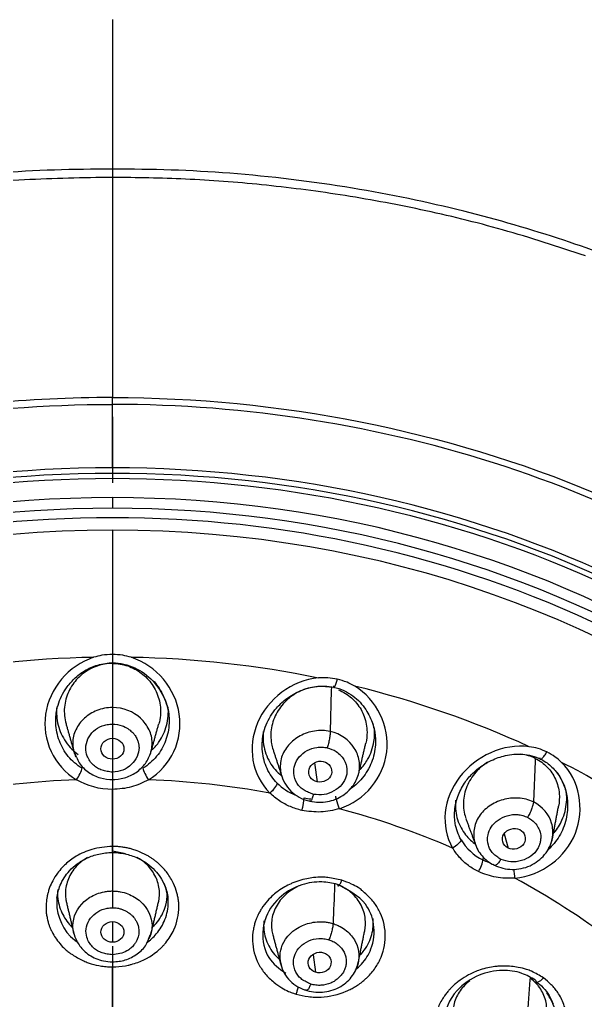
# Model space of a CAD drawing. Extents: x 0 to 1128, y 0 to 827.
# Drawn here: x 433.58 to 454.93, y 557.69 to 594.73 of the extents above; entities that cross this region are included whole.
import ezdxf

# ---------------------------------------------------------------- set-up
doc = ezdxf.new("R2010")
doc.units = 0
doc.header["$LTSCALE"] = 10
doc.header["$MEASUREMENT"] = 0
doc.linetypes.add('CENTER', pattern=[2, 1.25, -0.25, 0.25, -0.25])
doc.layers.add('1', color=7, linetype='CONTINUOUS')

msp = doc.modelspace()

# ---------------------------------------------------------------- linework, layer by layer
at = {"layer": '1', "color": 7, "linetype": 'Continuous', "lineweight": -3}
for p, q in [((437.081, 577.805), (437.081, 580.205)), ((437.081, 577.805), (437.081, 577.593)), ((437.081, 577.593), (437.081, 577.395)), ((437.081, 576.678), (437.081, 576.275)), ((437.081, 575.447), (437.081, 570.755)), ((437.081, 570.414), (437.081, 570.31)), ((437.081, 570.31), (437.081, 568.751)), ((445.341, 569.399), (445.304, 567.843)), ((445.343, 569.502), (445.341, 569.399)), ((437.081, 567.592), (437.081, 566.798)), ((453.041, 566.827), (453.037, 566.725)), ((444.704, 566.66), (444.81, 565.944)), ((453.037, 566.725), (452.967, 565.181)), ((437.081, 563.504), (437.081, 565.654)), ((451.866, 563.977), (452.013, 563.442)), ((451.068, 563.105), (451.063, 562.995)), ((437.081, 560.666), (437.081, 559.884)), ((444.661, 559.408), (444.75, 558.75)), ((437.081, 557.147), (437.081, 558.953))]:
    msp.add_line(p, q, dxfattribs=at)
for centre, major_axis, start_param, end_param in [((437.081, 545.153), (38.932, 0), 1.570796, 3.633743), ((437.081, 545.084), (38.762, 0), 1.570796, 4.712389), ((437.081, 545.153), (38.932, 0), 5.765608, 7.853982), ((437.081, 545.084), (38.762, 0), 4.712389, 7.853982), ((437.081, 545.06), (38.555, 0), 1.570796, 4.712389), ((437.081, 545.06), (38.555, 0), 4.712389, 7.853982), ((437.081, 545.06), (-37.7, 0), 4.712389, 7.319813), ((437.081, 545.06), (-37.7, 0), 2.104965, 4.712389), ((437.081, 544.908), (37.4, 0), 1.570796, 2.79938), ((437.081, 544.908), (37.4, 0), 0.336028, 1.570796), ((437.081, 544.651), (37.281, 0), 0, 3.141593), ((437.081, 544.455), (-36.953, 0), 4.712389, 6.283185), ((437.081, 544.455), (-36.953, 0), 3.141593, 4.712389), ((437.081, 543.236), (32.688, 0), 1.592468, 1.810937), ((437.081, 543.236), (32.688, 0), 1.330704, 1.549137), ((437.081, 543.236), (32.688, 0), 1.068905, 1.287338), ((437.081, 543.236), (32.688, 0), 0.807105, 1.025539), ((437.081, 542.522), (28.054, 0), 1.619126, 1.784199), ((437.081, 542.522), (28.054, 0), 1.357293, 1.522366), ((437.081, 542.522), (28.054, 0), 1.095502, 1.260591), ((437.081, 542.522), (28.054, 0), 0.833699, 0.998787)]:
    msp.add_ellipse(centre, major_axis=major_axis, ratio=0.838671, start_param=start_param, end_param=end_param, dxfattribs=at)
at = {"layer": '1', "color": 1, "linetype": 'CENTER', "lineweight": -3}
msp.add_open_spline([(437.081, 594.731), (437.081, 171.71)], degree=1, dxfattribs=at)
at = {"layer": '1', "color": 7, "linetype": 'Continuous', "lineweight": -3}
for points, knots in [([(437.082, 589.079), (435.616, 589.09), (432.612, 588.991), (428.205, 588.453), (424.021, 587.598), (420.275, 586.519), (416.971, 585.304), (414.105, 584.016), (411.652, 582.709), (409.388, 581.315), (407.376, 579.892), (405.667, 578.513), (404.366, 577.346), (403.311, 576.315), (402.373, 575.319), (401.439, 574.239), (400.52, 573.07), (399.578, 571.733), (398.609, 570.172), (397.595, 568.254), (396.669, 566.071), (395.907, 563.685), (395.389, 561.288), (395.069, 558.599), (395.042, 556.73), (395.087, 555.661)], [0, 0, 0, 0, 0.064721, 0.133436, 0.197352, 0.256812, 0.311316, 0.360669, 0.405217, 0.445127, 0.49094, 0.528108, 0.556544, 0.580716, 0.604638, 0.628295, 0.656369, 0.684261, 0.716828, 0.75682, 0.804138, 0.848945, 0.897193, 0.941937, 1, 1, 1, 1]), ([(437.081, 589.103), (437.081, 589.102), (437.081, 589.042), (437.081, 588.878), (437.081, 588.774)], [0, 0, 0, 0, 0.460579, 1, 1, 1, 1]), ([(479.075, 555.666), (479.121, 556.733), (479.094, 558.6), (478.774, 561.288), (478.256, 563.684), (477.494, 566.071), (476.567, 568.253), (475.554, 570.172), (474.585, 571.732), (473.647, 573.064), (472.736, 574.224), (471.817, 575.288), (470.9, 576.265), (469.872, 577.275), (468.6, 578.424), (466.917, 579.793), (464.924, 581.216), (462.67, 582.617), (460.219, 583.936), (457.351, 585.239), (454.034, 586.472), (450.266, 587.568), (446.049, 588.439), (441.6, 588.988), (438.565, 589.09), (437.081, 589.078)], [0, 0, 0, 0, 0.057989, 0.102735, 0.150988, 0.195799, 0.243121, 0.283117, 0.315685, 0.343512, 0.371334, 0.394633, 0.418061, 0.441605, 0.46944, 0.506212, 0.551838, 0.591748, 0.636407, 0.685962, 0.740773, 0.800676, 0.865146, 0.934513, 1, 1, 1, 1]), ([(437.081, 588.774), (435.974, 588.755), (433.696, 588.716), (430.211, 588.39), (426.601, 587.827), (422.889, 586.998), (420.471, 586.213), (419.233, 585.811)], [0, 0, 0, 0, 0.180089, 0.37042, 0.570347, 0.78006, 1, 1, 1, 1]), ([(454.93, 585.811), (453.896, 586.151), (451.87, 586.817), (448.766, 587.57), (445.723, 588.135), (442.753, 588.512), (439.881, 588.734), (438, 588.761), (437.081, 588.774)], [0, 0, 0, 0, 0.184013, 0.36086, 0.53082, 0.694117, 0.850658, 1, 1, 1, 1]), ([(431.04, 512.535), (425.999, 513.17), (421.141, 514.611), (412.396, 518.844), (408.492, 521.677), (402.205, 528.29), (399.797, 532.118), (396.83, 540.21), (396.254, 544.5), (397.009, 552.952), (398.337, 557.122), (402.73, 564.753), (405.778, 568.231), (413.193, 573.996), (417.54, 576.293), (426.974, 579.4), (431.994, 580.201), (437.081, 580.199)], [0, 0, 0, 0, 0.125, 0.125, 0.25, 0.25, 0.375, 0.375, 0.5, 0.5, 0.625, 0.625, 0.75, 0.75, 0.875, 0.875, 1, 1, 1, 1]), ([(437.081, 580.458), (433.914, 580.458), (430.784, 580.152), (424.66, 578.936), (421.665, 578.023), (418.86, 576.846)], [0, 0, 0, 0, 0.5, 0.5, 1, 1, 1, 1]), ([(443.123, 512.535), (448.124, 513.167), (452.981, 514.592), (461.741, 518.832), (465.642, 521.647), (471.949, 528.279), (474.354, 532.094), (477.336, 540.2), (477.912, 544.488), (477.157, 552.948), (475.825, 557.116), (471.437, 564.759), (468.382, 568.232), (460.967, 574.002), (456.61, 576.298), (447.195, 579.397), (442.139, 580.199), (437.081, 580.199)], [0, 0, 0, 0, 0.125, 0.125, 0.25, 0.25, 0.375, 0.375, 0.5, 0.5, 0.625, 0.625, 0.75, 0.75, 0.875, 0.875, 1, 1, 1, 1]), ([(436.373, 570.645), (435.421, 570.344), (434.695, 569.452), (434.42, 567.534), (434.859, 566.536), (435.726, 566.022)], [0, 0, 0, 0, 0.5, 0.5, 1, 1, 1, 1]), ([(437.081, 570.755), (436.949, 570.75), (436.708, 570.74), (436.477, 570.674), (436.373, 570.645)], [0, 0, 0, 0, 0.548882, 1, 1, 1, 1]), ([(437.081, 570.755), (437.081, 570.731), (437.081, 570.678), (437.081, 570.569), (437.081, 570.476), (437.081, 570.443), (437.081, 570.437), (437.081, 570.437)], [0, 0, 0, 0, 0.182217, 0.382948, 0.784409, 0.98514, 1, 1, 1, 1]), ([(437.789, 570.645), (437.683, 570.675), (437.452, 570.74), (437.212, 570.75), (437.081, 570.755)], [0, 0, 0, 0, 0.459068, 1, 1, 1, 1]), ([(438.44, 566.022), (439.304, 566.539), (439.744, 567.534), (439.467, 569.453), (438.741, 570.344), (437.79, 570.645)], [0, 0, 0, 0, 0.5, 0.5, 1, 1, 1, 1]), ([(434.943, 568.345), (434.951, 568.515), (435.016, 568.907), (435.27, 569.425), (435.634, 569.851), (436.028, 570.159), (436.535, 570.386), (436.91, 570.437), (437.115, 570.437)], [0, 0, 0, 0, 0.160109, 0.381877, 0.515933, 0.664166, 0.825179, 1, 1, 1, 1]), ([(437.081, 570.414), (436.885, 570.414), (436.686, 570.379), (436.317, 570.253), (436.142, 570.159), (435.831, 569.923), (435.693, 569.777), (435.468, 569.448), (435.381, 569.26), (435.271, 568.864), (435.252, 568.65), (435.282, 568.338), (435.301, 568.233), (435.33, 568.132)], [0, 0, 0, 0, 0.173834, 0.173834, 0.346166, 0.346166, 0.523751, 0.523751, 0.708766, 0.708766, 0.902636, 0.902636, 1, 1, 1, 1]), ([(437.081, 570.437), (437.23, 570.436), (437.517, 570.403), (438.064, 570.214), (438.636, 569.788), (439.088, 569.1), (439.204, 568.604), (439.22, 568.343)], [0, 0, 0, 0, 0.130152, 0.258735, 0.512732, 0.761, 1, 1, 1, 1]), ([(437.081, 570.414), (437.276, 570.414), (437.473, 570.379), (437.841, 570.256), (438.015, 570.162), (438.326, 569.928), (438.466, 569.782), (438.692, 569.454), (438.78, 569.266), (438.89, 568.871), (438.911, 568.657), (438.882, 568.343), (438.862, 568.236), (438.832, 568.132)], [0, 0, 0, 0, 0.172112, 0.172112, 0.344099, 0.344099, 0.521541, 0.521541, 0.706826, 0.706826, 0.900054, 0.900054, 1, 1, 1, 1]), ([(444.854, 569.865), (443.86, 569.779), (442.939, 569.071), (442.172, 567.265), (442.33, 566.2), (443.026, 565.516)], [0, 0, 0, 0, 0.5, 0.5, 1, 1, 1, 1]), ([(445.567, 569.818), (445.45, 569.84), (445.215, 569.884), (444.975, 569.871), (444.854, 569.865)], [0, 0, 0, 0, 0.499316, 1, 1, 1, 1]), ([(445.425, 569.564), (445.426, 569.536), (445.432, 569.505), (445.452, 569.509), (445.48, 569.548), (445.516, 569.637), (445.547, 569.743), (445.561, 569.794), (445.567, 569.818)], [0, 0, 0, 0, 0.252109, 0.378599, 0.505088, 0.758067, 0.884557, 1, 1, 1, 1]), ([(446.224, 569.557), (446.129, 569.609), (445.922, 569.723), (445.692, 569.785), (445.567, 569.818)], [0, 0, 0, 0, 0.459072, 1, 1, 1, 1]), ([(438.652, 569.728), (438.72, 569.648), (438.855, 569.47), (439.021, 569.173), (439.146, 568.842), (439.217, 568.5), (439.234, 568.042), (439.12, 567.481), (438.781, 566.884), (438.43, 566.576), (438.226, 566.453)], [0, 0, 0, 0, 0.081767, 0.173589, 0.265412, 0.357235, 0.449058, 0.632704, 0.816349, 1, 1, 1, 1]), ([(442.735, 567.382), (442.739, 567.63), (442.832, 568.088), (443.191, 568.671), (443.625, 569.08), (444.103, 569.38), (444.741, 569.581), (445.2, 569.564), (445.452, 569.513)], [0, 0, 0, 0, 0.202297, 0.393427, 0.509745, 0.650716, 0.813952, 1, 1, 1, 1]), ([(445.343, 569.502), (445.153, 569.544), (444.952, 569.554), (444.563, 569.512), (444.37, 569.458), (444.009, 569.296), (443.838, 569.184), (443.536, 568.913), (443.403, 568.75), (443.194, 568.389), (443.119, 568.185), (443.05, 567.78), (443.052, 567.575), (443.101, 567.303), (443.12, 567.228), (443.144, 567.155)], [0, 0, 0, 0, 0.149694, 0.149694, 0.298096, 0.298096, 0.45102, 0.45102, 0.610343, 0.610343, 0.777291, 0.777291, 0.938156, 0.938156, 1, 1, 1, 1]), ([(445.419, 569.52), (445.56, 569.489), (445.819, 569.403), (446.262, 569.139), (446.658, 568.711), (446.918, 568.156), (446.988, 567.802), (447.001, 567.635)], [0, 0, 0, 0, 0.156018, 0.30293, 0.57111, 0.804349, 1, 1, 1, 1]), ([(445.609, 569.418), (445.701, 569.38), (445.79, 569.335), (446.036, 569.183), (446.18, 569.054), (446.421, 568.759), (446.518, 568.588), (446.652, 568.22), (446.688, 568.018), (446.691, 567.681), (446.676, 567.542), (446.645, 567.406)], [0, 0, 0, 0, 0.118563, 0.118563, 0.34742, 0.34742, 0.583534, 0.583534, 0.830086, 0.830086, 1, 1, 1, 1]), ([(445.645, 564.927), (446.623, 565.24), (447.315, 566.11), (447.547, 568.033), (447.068, 569.058), (446.224, 569.557)], [0, 0, 0, 0, 0.5, 0.5, 1, 1, 1, 1]), ([(434.981, 568.777), (434.969, 568.661), (434.968, 568.545), (434.995, 568.2), (435.054, 567.97), (435.246, 567.544), (435.384, 567.342), (435.624, 567.102), (435.701, 567.036), (435.783, 566.976)], [0, 0, 0, 0, 0.169512, 0.169512, 0.508278, 0.508278, 0.855009, 0.855009, 1, 1, 1, 1]), ([(437.081, 568.751), (436.874, 568.751), (436.48, 568.67), (435.997, 568.363), (435.723, 567.998), (435.604, 567.668), (435.572, 567.408), (435.593, 567.209), (435.62, 567.1), (435.627, 567.077)], [0, 0, 0, 0, 0.215645, 0.43129, 0.646935, 0.754758, 0.86258, 0.970403, 1, 1, 1, 1]), ([(438.514, 567.006), (438.53, 567.053), (438.567, 567.185), (438.591, 567.408), (438.559, 567.668), (438.44, 567.998), (438.056, 568.509), (437.496, 568.751), (437.081, 568.751)], [0, 0, 0, 0, 0.05811, 0.162764, 0.267419, 0.372073, 0.581382, 1, 1, 1, 1]), ([(437.081, 568.751), (437.081, 568.719), (437.081, 568.658), (437.081, 568.554), (437.081, 568.439), (437.081, 568.284), (437.081, 568.174), (437.081, 568.126)], [0, 0, 0, 0, 0.248207, 0.37359, 0.498973, 0.74974, 1, 1, 1, 1]), ([(438.583, 567.147), (438.683, 567.244), (438.773, 567.352), (438.973, 567.651), (439.066, 567.857), (439.185, 568.299), (439.206, 568.542), (439.182, 568.778)], [0, 0, 0, 0, 0.22993, 0.22993, 0.601553, 0.601553, 1, 1, 1, 1]), ([(435.939, 566.454), (435.735, 566.575), (435.384, 566.883), (435.044, 567.48), (434.937, 568.002), (434.94, 568.305), (434.945, 568.38)], [0, 0, 0, 0, 0.300707, 0.601413, 0.90212, 1, 1, 1, 1]), ([(437.081, 566.306), (437.015, 566.315), (436.884, 566.333), (436.692, 566.375), (436.514, 566.454), (436.298, 566.618), (436.12, 566.878), (436.054, 567.232), (436.133, 567.57), (436.355, 567.869), (436.603, 568.027), (436.789, 568.086), (436.917, 568.111), (437.016, 568.12), (437.081, 568.126)], [0, 0, 0, 0, 0.063643, 0.126094, 0.187936, 0.250867, 0.393803, 0.500687, 0.625167, 0.749838, 0.874914, 0.906043, 0.937167, 1, 1, 1, 1]), ([(437.081, 568.126), (437.206, 568.114), (437.414, 568.094), (437.626, 567.978), (437.744, 567.894), (437.824, 567.824), (437.89, 567.758), (437.942, 567.681), (437.992, 567.596), (438.029, 567.506), (438.056, 567.429), (438.075, 567.35), (438.099, 567.174), (438.036, 566.886), (437.81, 566.586), (437.482, 566.357), (437.215, 566.323), (437.081, 566.306)], [0, 0, 0, 0, 0.117822, 0.197526, 0.233095, 0.261972, 0.304107, 0.327018, 0.357576, 0.406557, 0.428802, 0.443927, 0.492279, 0.617472, 0.745259, 0.873294, 1, 1, 1, 1]), ([(445.304, 567.843), (445.104, 567.888), (444.701, 567.895), (444.145, 567.703), (443.775, 567.409), (443.565, 567.115), (443.458, 566.871), (443.41, 566.611), (443.419, 566.348), (443.462, 566.173), (443.495, 566.087), (443.496, 566.083)], [0, 0, 0, 0, 0.181159, 0.362319, 0.543478, 0.634058, 0.724638, 0.815217, 0.905797, 0.996377, 1, 1, 1, 1]), ([(446.893, 568.165), (446.925, 568.066), (446.966, 567.909), (446.998, 567.692), (447.015, 567.459), (447, 567.169), (446.9, 566.72), (446.645, 566.2), (446.284, 565.823), (446.046, 565.657), (445.999, 565.627)], [0, 0, 0, 0, 0.106491, 0.166235, 0.22598, 0.345468, 0.464956, 0.703932, 0.942909, 1, 1, 1, 1]), ([(446.432, 566.403), (446.538, 566.519), (446.632, 566.647), (446.829, 566.992), (446.913, 567.224), (446.978, 567.632), (446.983, 567.808), (446.966, 567.981)], [0, 0, 0, 0, 0.271503, 0.271503, 0.694429, 0.694429, 1, 1, 1, 1]), ([(442.772, 567.848), (442.756, 567.679), (442.761, 567.508), (442.824, 567.113), (442.903, 566.887), (443.134, 566.493), (443.287, 566.318), (443.463, 566.173)], [0, 0, 0, 0, 0.267542, 0.267542, 0.641045, 0.641045, 1, 1, 1, 1]), ([(445.304, 567.843), (445.304, 567.811), (445.299, 567.751), (445.285, 567.649), (445.266, 567.535), (445.233, 567.384), (445.204, 567.277), (445.191, 567.23)], [0, 0, 0, 0, 0.248207, 0.37359, 0.498973, 0.74974, 1, 1, 1, 1]), ([(446.377, 566.262), (446.395, 566.332), (446.418, 566.489), (446.399, 566.819), (446.176, 567.397), (445.705, 567.753), (445.304, 567.843)], [0, 0, 0, 0, 0.105231, 0.233055, 0.488703, 1, 1, 1, 1]), ([(443.3, 565.893), (443.136, 566.055), (442.88, 566.43), (442.735, 566.978), (442.73, 567.321), (442.738, 567.438)], [0, 0, 0, 0, 0.397101, 0.794202, 1, 1, 1, 1]), ([(444.67, 565.468), (444.608, 565.491), (444.487, 565.537), (444.314, 565.62), (444.164, 565.734), (444.002, 565.94), (443.905, 566.231), (443.942, 566.588), (444.115, 566.898), (444.415, 567.14), (444.7, 567.239), (444.897, 567.255), (445.028, 567.251), (445.125, 567.239), (445.191, 567.23)], [0, 0, 0, 0, 0.063643, 0.126094, 0.187936, 0.250867, 0.393803, 0.500687, 0.625167, 0.749838, 0.874914, 0.906043, 0.937167, 1, 1, 1, 1]), ([(445.191, 567.23), (445.307, 567.192), (445.503, 567.127), (445.675, 566.969), (445.765, 566.862), (445.822, 566.777), (445.866, 566.699), (445.895, 566.613), (445.919, 566.52), (445.929, 566.425), (445.932, 566.344), (445.929, 566.264), (445.901, 566.088), (445.758, 565.823), (445.453, 565.581), (445.071, 565.43), (444.803, 565.456), (444.67, 565.468)], [0, 0, 0, 0, 0.117822, 0.197526, 0.233095, 0.261972, 0.304107, 0.327018, 0.357576, 0.406557, 0.428802, 0.443927, 0.492279, 0.617472, 0.745259, 0.873294, 1, 1, 1, 1]), ([(452.807, 567.27), (451.839, 567.401), (450.783, 566.911), (449.578, 565.323), (449.441, 564.256), (449.919, 563.442)], [0, 0, 0, 0, 0.5, 0.5, 1, 1, 1, 1]), ([(453.475, 567.071), (453.368, 567.118), (453.155, 567.211), (452.923, 567.251), (452.807, 567.27)], [0, 0, 0, 0, 0.499316, 1, 1, 1, 1]), ([(435.627, 567.077), (435.644, 567.016), (435.668, 566.95), (435.697, 566.887), (435.699, 566.883)], [0, 0, 0, 0, 0.930131, 1, 1, 1, 1]), ([(435.724, 566.876), (435.751, 566.797), (435.852, 566.578), (436.162, 566.288), (436.617, 566.067), (436.94, 566.029), (437.108, 566.034)], [0, 0, 0, 0, 0.146827, 0.436256, 0.720092, 1, 1, 1, 1]), ([(437.054, 566.034), (437.22, 566.029), (437.538, 566.067), (437.993, 566.279), (438.349, 566.628), (438.487, 566.912), (438.534, 567.069)], [0, 0, 0, 0, 0.244755, 0.492959, 0.746174, 1, 1, 1, 1]), ([(449.995, 564.778), (450.006, 564.988), (450.083, 565.366), (450.333, 565.872), (450.641, 566.246), (450.989, 566.535), (451.403, 566.778), (451.935, 566.965), (452.591, 567.022), (453.023, 566.906), (453.249, 566.802)], [0, 0, 0, 0, 0.149902, 0.278612, 0.384657, 0.471317, 0.572925, 0.695938, 0.838182, 1, 1, 1, 1]), ([(453.041, 566.827), (453.21, 566.746), (453.364, 566.632), (453.62, 566.368), (453.725, 566.212), (453.879, 565.873), (453.927, 565.686), (453.956, 565.339), (453.947, 565.178), (453.917, 565.02)], [0, 0, 0, 0, 0.257119, 0.257119, 0.514052, 0.514052, 0.779133, 0.779133, 1, 1, 1, 1]), ([(453.2, 566.863), (453.201, 566.835), (453.213, 566.802), (453.252, 566.799), (453.306, 566.829), (453.375, 566.907), (453.437, 567.002), (453.463, 567.049), (453.475, 567.071)], [0, 0, 0, 0, 0.252109, 0.378599, 0.505088, 0.758067, 0.884557, 1, 1, 1, 1]), ([(453.219, 566.816), (453.369, 566.74), (453.637, 566.558), (453.958, 566.179), (454.172, 565.724), (454.238, 565.396), (454.252, 565.223)], [0, 0, 0, 0, 0.248321, 0.496179, 0.747262, 1, 1, 1, 1]), ([(454.035, 566.676), (453.957, 566.747), (453.789, 566.903), (453.585, 567.012), (453.475, 567.071)], [0, 0, 0, 0, 0.459061, 1, 1, 1, 1]), ([(451.241, 566.684), (451.098, 566.594), (450.966, 566.486), (450.701, 566.21), (450.576, 566.028), (450.403, 565.65), (450.35, 565.45), (450.314, 565.05), (450.332, 564.844), (450.397, 564.619), (450.408, 564.585), (450.421, 564.552)], [0, 0, 0, 0, 0.197501, 0.197501, 0.454792, 0.454792, 0.702708, 0.702708, 0.95524, 0.95524, 1, 1, 1, 1]), ([(452.268, 562.305), (453.291, 562.397), (454.189, 563.091), (454.914, 564.909), (454.714, 566.009), (454.035, 566.676)], [0, 0, 0, 0, 0.5, 0.5, 1, 1, 1, 1]), ([(437.081, 566.306), (437.081, 566.255), (437.081, 566.156), (437.081, 566.066), (437.081, 566.039), (437.081, 566.033), (437.081, 566.033)], [0, 0, 0, 0, 0.393247, 0.78729, 0.984311, 1, 1, 1, 1]), ([(443.47, 566.161), (443.508, 566.036), (443.617, 565.807), (443.878, 565.514), (444.21, 565.302), (444.455, 565.225), (444.585, 565.202)], [0, 0, 0, 0, 0.254578, 0.506797, 0.754704, 1, 1, 1, 1]), ([(444.533, 565.214), (444.645, 565.187), (444.865, 565.158), (445.197, 565.184), (445.503, 565.273), (445.855, 565.457), (446.195, 565.787), (446.337, 566.108), (446.381, 566.279)], [0, 0, 0, 0, 0.144377, 0.281851, 0.41437, 0.542587, 0.782, 1, 1, 1, 1]), ([(453.871, 566.292), (453.894, 566.26), (453.979, 566.133), (454.102, 565.895), (454.207, 565.566), (454.261, 565.224), (454.262, 564.876), (454.212, 564.529), (454.107, 564.194), (453.902, 563.791), (453.686, 563.529), (453.523, 563.38)], [0, 0, 0, 0, 0.037822, 0.146041, 0.254259, 0.362478, 0.470697, 0.578916, 0.687135, 0.795354, 1, 1, 1, 1]), ([(438.44, 566.022), (438.23, 565.917), (437.806, 565.703), (437.325, 565.671), (437.081, 565.654)], [0, 0, 0, 0, 0.494744, 1, 1, 1, 1]), ([(444.67, 565.468), (444.655, 565.419), (444.624, 565.323), (444.585, 565.238), (444.559, 565.206), (444.539, 565.197), (444.531, 565.217), (444.528, 565.237)], [0, 0, 0, 0, 0.25026, 0.501027, 0.62641, 0.751793, 1, 1, 1, 1]), ([(452.967, 565.181), (452.788, 565.267), (452.402, 565.362), (451.812, 565.296), (451.371, 565.092), (451.084, 564.853), (450.911, 564.64), (450.789, 564.398), (450.721, 564.142), (450.709, 563.879), (450.743, 563.687), (450.776, 563.585), (450.783, 563.566)], [0, 0, 0, 0, 0.163683, 0.327366, 0.491049, 0.57289, 0.654731, 0.736573, 0.818414, 0.900256, 0.982097, 1, 1, 1, 1]), ([(453.749, 564.016), (453.87, 564.163), (453.972, 564.326), (454.142, 564.711), (454.199, 564.941), (454.23, 565.302), (454.229, 565.436), (454.216, 565.568)], [0, 0, 0, 0, 0.338166, 0.338166, 0.757973, 0.757973, 1, 1, 1, 1]), ([(445.645, 564.927), (445.411, 564.87), (444.943, 564.757), (444.47, 564.829), (444.233, 564.865)], [0, 0, 0, 0, 0.499674, 1, 1, 1, 1]), ([(450.034, 565.252), (450.012, 565.031), (450.028, 564.805), (450.14, 564.382), (450.239, 564.178), (450.475, 563.855), (450.603, 563.723), (450.748, 563.612)], [0, 0, 0, 0, 0.354244, 0.354244, 0.711662, 0.711662, 1, 1, 1, 1]), ([(452.967, 565.181), (452.966, 565.15), (452.957, 565.091), (452.929, 564.993), (452.892, 564.886), (452.83, 564.745), (452.774, 564.647), (452.747, 564.605)], [0, 0, 0, 0, 0.248207, 0.37359, 0.498973, 0.74974, 1, 1, 1, 1]), ([(453.524, 563.389), (453.569, 563.462), (453.644, 563.619), (453.724, 563.953), (453.677, 564.561), (453.326, 565.007), (452.967, 565.181)], [0, 0, 0, 0, 0.119331, 0.245141, 0.49676, 1, 1, 1, 1]), ([(450.238, 563.754), (450.125, 563.947), (449.998, 564.314), (449.986, 564.703), (450.001, 564.871)], [0, 0, 0, 0, 0.569963, 1, 1, 1, 1]), ([(451.741, 563.012), (451.688, 563.047), (451.585, 563.118), (451.442, 563.236), (451.331, 563.379), (451.235, 563.613), (451.225, 563.916), (451.363, 564.254), (451.618, 564.516), (451.976, 564.685), (452.278, 564.72), (452.472, 564.693), (452.597, 564.661), (452.687, 564.627), (452.747, 564.605)], [0, 0, 0, 0, 0.063643, 0.126094, 0.187936, 0.250867, 0.393803, 0.500687, 0.625167, 0.749838, 0.874914, 0.906043, 0.937167, 1, 1, 1, 1]), ([(452.747, 564.605), (452.848, 564.543), (453.018, 564.438), (453.137, 564.247), (453.193, 564.124), (453.224, 564.03), (453.244, 563.944), (453.247, 563.855), (453.243, 563.76), (453.226, 563.665), (453.206, 563.586), (453.179, 563.51), (453.102, 563.345), (452.889, 563.12), (452.526, 562.952), (452.116, 562.888), (451.865, 562.971), (451.741, 563.012)], [0, 0, 0, 0, 0.117822, 0.197526, 0.233095, 0.261972, 0.304107, 0.327018, 0.357576, 0.406557, 0.428802, 0.443927, 0.492279, 0.617472, 0.745259, 0.873294, 1, 1, 1, 1]), ([(437.081, 563.504), (436.817, 563.481), (436.333, 563.44), (435.736, 563.166), (435.384, 562.904), (435.157, 562.68), (434.988, 562.476), (434.83, 562.221), (434.722, 561.989), (434.668, 561.829), (434.636, 561.716), (434.603, 561.565), (434.59, 561.401), (434.579, 561.258), (434.574, 561.194), (434.575, 561.155), (434.576, 561.102), (434.582, 561.005), (434.603, 560.859), (434.638, 560.704), (434.675, 560.563), (434.721, 560.444), (434.775, 560.33), (434.85, 560.175), (434.969, 559.987), (435.138, 559.777), (435.307, 559.609), (435.455, 559.493), (435.656, 559.356), (435.878, 559.232), (436.121, 559.124), (436.356, 559.045), (436.613, 558.987), (436.883, 558.96), (437.021, 558.955), (437.081, 558.953)], [0, 0, 0, 0, 0.099903, 0.182822, 0.249637, 0.272415, 0.310235, 0.35663, 0.395302, 0.415851, 0.427259, 0.444558, 0.480792, 0.496573, 0.505001, 0.50807, 0.512857, 0.527536, 0.549016, 0.575142, 0.594563, 0.610353, 0.628038, 0.647194, 0.682044, 0.719487, 0.756633, 0.777642, 0.794325, 0.852293, 0.876747, 0.897194, 0.947485, 0.977166, 1, 1, 1, 1]), ([(437.081, 563.273), (437.081, 563.27), (437.081, 563.269), (437.081, 563.292), (437.081, 563.369), (437.081, 563.459), (437.081, 563.504)], [0, 0, 0, 0, 0.160247, 0.328734, 0.665708, 1, 1, 1, 1]), ([(437.081, 558.953), (437.246, 558.96), (437.446, 558.969), (437.681, 559.018), (437.838, 559.057), (438.27, 559.19), (438.657, 559.428), (438.922, 559.676), (438.971, 559.726), (439.025, 559.783), (439.196, 559.979), (439.486, 560.444), (439.605, 561.001), (439.583, 561.392), (439.565, 561.515), (439.548, 561.621), (439.501, 561.822), (439.389, 562.131), (439.204, 562.438), (439.028, 562.652), (438.927, 562.756), (438.866, 562.814), (438.808, 562.868), (438.736, 562.929), (438.657, 562.989), (438.595, 563.033), (438.532, 563.075), (438.449, 563.129), (438.345, 563.187), (438.202, 563.259), (438.037, 563.33), (437.863, 563.388), (437.709, 563.431), (437.556, 563.462), (437.4, 563.486), (437.242, 563.501), (437.139, 563.503), (437.081, 563.504)], [0, 0, 0, 0, 0.062533, 0.075701, 0.091402, 0.124506, 0.249278, 0.263813, 0.270145, 0.277558, 0.295638, 0.375581, 0.501404, 0.528764, 0.540943, 0.55377, 0.57395, 0.627643, 0.690567, 0.720055, 0.740105, 0.748985, 0.753577, 0.771715, 0.786354, 0.793063, 0.801468, 0.816275, 0.831771, 0.84792, 0.878332, 0.90118, 0.91839, 0.939393, 0.960953, 0.978229, 1, 1, 1, 1]), ([(450.78, 563.574), (450.812, 563.483), (450.893, 563.314), (451.069, 563.086), (451.289, 562.901), (451.457, 562.812), (451.546, 562.775)], [0, 0, 0, 0, 0.25367, 0.504628, 0.75332, 1, 1, 1, 1]), ([(451.499, 562.798), (451.602, 562.746), (451.814, 562.668), (452.161, 562.624), (452.51, 562.656), (452.847, 562.764), (453.15, 562.944), (453.404, 563.183), (453.592, 563.474), (453.662, 563.688), (453.683, 563.8)], [0, 0, 0, 0, 0.125467, 0.249273, 0.373432, 0.498521, 0.623626, 0.749097, 0.87475, 1, 1, 1, 1]), ([(434.986, 561.55), (435.004, 561.718), (435.095, 562.074), (435.377, 562.524), (435.748, 562.856), (436.121, 563.078), (436.575, 563.235), (436.905, 563.273), (437.081, 563.274)], [0, 0, 0, 0, 0.185793, 0.414481, 0.545104, 0.685862, 0.837115, 1, 1, 1, 1]), ([(436.141, 563.088), (436.087, 563.057), (436.035, 563.023), (435.829, 562.875), (435.692, 562.735), (435.481, 562.43), (435.401, 562.261), (435.306, 561.903), (435.293, 561.709), (435.326, 561.477), (435.335, 561.431), (435.347, 561.385)], [0, 0, 0, 0, 0.087806, 0.087806, 0.364311, 0.364311, 0.639372, 0.639372, 0.928568, 0.928568, 1, 1, 1, 1]), ([(437.041, 563.274), (437.218, 563.275), (437.55, 563.241), (438.011, 563.088), (438.393, 562.871), (438.774, 562.541), (439.063, 562.085), (439.158, 561.721), (439.177, 561.548)], [0, 0, 0, 0, 0.16079, 0.312624, 0.453457, 0.582656, 0.81124, 1, 1, 1, 1]), ([(438.815, 561.381), (438.857, 561.551), (438.868, 561.729), (438.822, 562.076), (438.766, 562.249), (438.597, 562.574), (438.477, 562.729), (438.24, 562.946), (438.133, 563.023), (438.019, 563.088)], [0, 0, 0, 0, 0.266329, 0.266329, 0.5342, 0.5342, 0.815258, 0.815258, 1, 1, 1, 1]), ([(451.741, 563.012), (451.713, 562.967), (451.652, 562.881), (451.577, 562.809), (451.528, 562.785), (451.489, 562.783), (451.472, 562.805), (451.467, 562.827)], [0, 0, 0, 0, 0.25026, 0.501027, 0.62641, 0.751793, 1, 1, 1, 1]), ([(445.736, 562.224), (445.562, 562.265), (445.355, 562.314), (445.106, 562.338), (444.927, 562.342), (444.695, 562.33), (444.398, 562.287), (444.159, 562.224), (443.963, 562.155), (443.784, 562.082), (443.573, 561.974), (443.351, 561.831), (443.132, 561.657), (442.913, 561.438), (442.742, 561.213), (442.629, 561.024), (442.577, 560.919), (442.545, 560.849), (442.515, 560.781), (442.478, 560.682), (442.443, 560.564), (442.416, 560.457), (442.373, 560.254), (442.343, 559.781), (442.493, 559.19), (442.831, 558.685), (443.141, 558.384), (443.448, 558.168), (443.701, 558.035), (443.872, 557.97), (443.968, 557.941), (444.001, 557.931), (444.014, 557.928)], [0, 0, 0, 0, 0.068311, 0.081633, 0.095378, 0.136233, 0.169511, 0.209281, 0.229788, 0.248884, 0.283502, 0.320894, 0.351441, 0.393427, 0.443793, 0.465246, 0.483429, 0.491822, 0.497388, 0.514108, 0.535693, 0.548924, 0.560357, 0.623395, 0.748904, 0.811667, 0.874572, 0.923853, 0.961144, 0.986697, 0.994939, 1, 1, 1, 1]), ([(452.268, 562.305), (452.027, 562.3), (451.547, 562.292), (451.113, 562.464), (450.897, 562.55)], [0, 0, 0, 0, 0.500613, 1, 1, 1, 1]), ([(438.362, 559.857), (438.502, 559.955), (438.794, 560.217), (439.102, 560.743), (439.244, 561.443), (439.103, 561.971), (438.961, 562.239)], [0, 0, 0, 0, 0.185225, 0.425587, 0.675334, 1, 1, 1, 1]), ([(445.579, 562.068), (445.38, 562.11), (444.938, 562.204), (444.172, 562.082), (443.381, 561.644), (442.887, 560.992), (442.772, 560.48), (442.758, 560.294)], [0, 0, 0, 0, 0.15776, 0.351074, 0.581023, 0.847978, 1, 1, 1, 1]), ([(444.119, 562.009), (443.998, 561.955), (443.884, 561.889), (443.622, 561.7), (443.483, 561.562), (443.259, 561.252), (443.174, 561.073), (443.086, 560.719), (443.075, 560.54), (443.103, 560.298), (443.116, 560.229), (443.135, 560.161)], [0, 0, 0, 0, 0.163117, 0.163117, 0.408028, 0.408028, 0.665525, 0.665525, 0.904134, 0.904134, 1, 1, 1, 1]), ([(444.014, 557.928), (444.166, 557.889), (444.394, 557.831), (444.712, 557.809), (445.199, 557.811), (445.652, 557.914), (446.033, 558.087), (446.175, 558.163), (446.339, 558.262), (446.491, 558.372), (446.601, 558.466), (446.665, 558.525), (446.806, 558.657), (446.963, 558.847), (447.102, 559.076), (447.174, 559.213), (447.334, 559.568), (447.444, 560.223), (447.243, 560.955), (446.91, 561.472), (446.667, 561.684), (446.528, 561.816), (446.467, 561.871), (446.33, 561.969), (446.079, 562.106), (445.862, 562.181), (445.736, 562.224)], [0, 0, 0, 0, 0.06014, 0.090394, 0.121219, 0.245346, 0.26142, 0.28246, 0.307836, 0.335836, 0.356, 0.365283, 0.37024, 0.433061, 0.463659, 0.480356, 0.49684, 0.624836, 0.752229, 0.80977, 0.87823, 0.881148, 0.887692, 0.911204, 0.948438, 1, 1, 1, 1]), ([(445.579, 562.068), (445.58, 562.043), (445.587, 562.014), (445.607, 562.008), (445.636, 562.028), (445.682, 562.098), (445.719, 562.182), (445.736, 562.224)], [0, 0, 0, 0, 0.250934, 0.376402, 0.501869, 0.752803, 1, 1, 1, 1]), ([(446.936, 560.559), (446.896, 560.837), (446.638, 561.506), (445.978, 561.856), (445.579, 562.068)], [0, 0, 0, 0, 0.395276, 1, 1, 1, 1]), ([(446.602, 560.312), (446.632, 560.459), (446.639, 560.611), (446.605, 560.941), (446.551, 561.122), (446.381, 561.451), (446.261, 561.603), (446.05, 561.794), (445.975, 561.851), (445.854, 561.927), (445.813, 561.951), (445.738, 561.989), (445.705, 562.005), (445.672, 562.02)], [0, 0, 0, 0, 0.218987, 0.218987, 0.488671, 0.488671, 0.757221, 0.757221, 0.886949, 0.886949, 0.95147, 0.95147, 1, 1, 1, 1]), ([(434.993, 561.617), (434.983, 561.54), (434.941, 560.939), (435.252, 560.244), (435.735, 559.91), (435.781, 559.881)], [0, 0, 0, 0, 0.119104, 0.918397, 1, 1, 1, 1]), ([(435.019, 561.882), (435.007, 561.761), (435.007, 561.64), (435.047, 561.316), (435.111, 561.113), (435.295, 560.757), (435.412, 560.597), (435.553, 560.459)], [0, 0, 0, 0, 0.233792, 0.233792, 0.635313, 0.635313, 1, 1, 1, 1]), ([(435.629, 560.211), (435.602, 560.305), (435.588, 560.402), (435.59, 560.84), (435.753, 561.177), (436.149, 561.539), (436.306, 561.636), (436.578, 561.743), (436.723, 561.786), (436.884, 561.808), (436.98, 561.817), (437.065, 561.82), (437.081, 561.82)], [0, 0, 0, 0, 0.125751, 0.125751, 0.562876, 0.562876, 0.781438, 0.781438, 0.890719, 0.945359, 0.945359, 1, 1, 1, 1]), ([(437.081, 561.82), (437.066, 561.82), (437.171, 561.818), (437.267, 561.809), (437.321, 561.802), (437.479, 561.774), (437.574, 561.746), (437.843, 561.642), (438.004, 561.546), (438.407, 561.185), (438.572, 560.848), (438.576, 560.334), (438.532, 560.164), (438.452, 560.007)], [0, 0, 0, 0, 0.049882, 0.049882, 0.099764, 0.099764, 0.199528, 0.199528, 0.399057, 0.399057, 0.798113, 0.798113, 1, 1, 1, 1]), ([(437.081, 561.82), (437.081, 561.788), (437.081, 561.725), (437.081, 561.619), (437.081, 561.502), (437.081, 561.378), (437.081, 561.264), (437.081, 561.213), (437.081, 561.189)], [0, 0, 0, 0, 0.248345, 0.373709, 0.499073, 0.749802, 0.875167, 1, 1, 1, 1]), ([(438.627, 560.477), (438.702, 560.553), (438.77, 560.635), (438.95, 560.893), (439.04, 561.086), (439.132, 561.426), (439.152, 561.575), (439.152, 561.722)], [0, 0, 0, 0, 0.224304, 0.224304, 0.674737, 0.674737, 1, 1, 1, 1]), ([(437.081, 559.409), (437.016, 559.418), (436.886, 559.436), (436.695, 559.477), (436.518, 559.554), (436.304, 559.715), (436.127, 559.969), (436.061, 560.316), (436.139, 560.646), (436.36, 560.939), (436.606, 561.094), (436.791, 561.15), (436.919, 561.175), (437.016, 561.183), (437.081, 561.189)], [0, 0, 0, 0, 0.063636, 0.126088, 0.187939, 0.250872, 0.393805, 0.500693, 0.625165, 0.749832, 0.874912, 0.906038, 0.937161, 1, 1, 1, 1]), ([(437.081, 561.189), (437.146, 561.186), (437.255, 561.181), (437.378, 561.147), (437.442, 561.127), (437.471, 561.116), (437.52, 561.094), (437.602, 561.057), (437.695, 560.998), (437.776, 560.934), (437.847, 560.868), (437.917, 560.788), (437.999, 560.654), (438.055, 560.509), (438.077, 560.37), (438.079, 560.284), (438.074, 560.192), (438.049, 560.076), (438.018, 559.986), (437.983, 559.917), (437.952, 559.86), (437.903, 559.79), (437.84, 559.715), (437.774, 559.656), (437.704, 559.602), (437.499, 559.468), (437.274, 559.437), (437.081, 559.409)], [0, 0, 0, 0, 0.0612, 0.104075, 0.12284, 0.12694, 0.13392, 0.175774, 0.214728, 0.243183, 0.280107, 0.312516, 0.352339, 0.445111, 0.475939, 0.503152, 0.538718, 0.575215, 0.630225, 0.640561, 0.656671, 0.698715, 0.729719, 0.75738, 0.788043, 0.818609, 1, 1, 1, 1]), ([(442.796, 560.689), (442.785, 560.578), (442.785, 560.467), (442.817, 560.148), (442.878, 559.938), (443.075, 559.563), (443.211, 559.391), (443.374, 559.244), (443.377, 559.242), (443.379, 559.24)], [0, 0, 0, 0, 0.206664, 0.206664, 0.605477, 0.605477, 0.994509, 0.994509, 1, 1, 1, 1]), ([(443.473, 558.985), (443.387, 559.243), (443.385, 559.52), (443.625, 560.093), (443.909, 560.363), (444.422, 560.592), (444.607, 560.638), (444.904, 560.66), (445.058, 560.66), (445.217, 560.634), (445.31, 560.615), (445.392, 560.593), (445.407, 560.589)], [0, 0, 0, 0, 0.28297, 0.28297, 0.641485, 0.641485, 0.820742, 0.820742, 0.910371, 0.955186, 0.955186, 1, 1, 1, 1]), ([(445.407, 560.589), (445.405, 560.557), (445.399, 560.495), (445.379, 560.392), (445.353, 560.279), (445.309, 560.13), (445.27, 560.026), (445.252, 559.981)], [0, 0, 0, 0, 0.248345, 0.373709, 0.499073, 0.749802, 1, 1, 1, 1]), ([(445.407, 560.589), (445.392, 560.593), (445.49, 560.561), (445.578, 560.525), (445.625, 560.503), (445.763, 560.431), (445.841, 560.378), (446.054, 560.203), (446.168, 560.066), (446.407, 559.609), (446.43, 559.245), (446.299, 558.921), (446.299, 558.919), (446.298, 558.918)], [0, 0, 0, 0, 0.062354, 0.062354, 0.124708, 0.124708, 0.249415, 0.249415, 0.498831, 0.498831, 0.997661, 0.997661, 1, 1, 1, 1]), ([(446.249, 558.834), (446.333, 558.904), (446.576, 559.14), (446.923, 559.683), (446.981, 560.247), (446.936, 560.559)], [0, 0, 0, 0, 0.164195, 0.514329, 1, 1, 1, 1]), ([(446.438, 559.405), (446.49, 559.461), (446.539, 559.52), (446.717, 559.763), (446.816, 559.968), (446.922, 560.374), (446.938, 560.578), (446.919, 560.776)], [0, 0, 0, 0, 0.147987, 0.147987, 0.591689, 0.591689, 1, 1, 1, 1]), ([(435.612, 560.264), (435.639, 560.144), (435.73, 559.892), (436.002, 559.529), (436.373, 559.287), (436.755, 559.168), (436.968, 559.147), (437.081, 559.147)], [0, 0, 0, 0, 0.180315, 0.408181, 0.680941, 0.834233, 1, 1, 1, 1]), ([(442.758, 560.294), (442.732, 559.942), (442.869, 559.288), (443.37, 558.881), (443.627, 558.716)], [0, 0, 0, 0, 0.543428, 1, 1, 1, 1]), ([(437.081, 559.147), (437.252, 559.145), (437.577, 559.191), (438.03, 559.423), (438.328, 559.713), (438.417, 559.925), (438.438, 559.992)], [0, 0, 0, 0, 0.285694, 0.576083, 0.872167, 1, 1, 1, 1]), ([(444.568, 558.302), (444.51, 558.329), (444.394, 558.383), (444.231, 558.477), (444.094, 558.6), (443.955, 558.813), (443.887, 559.104), (443.957, 559.45), (444.158, 559.739), (444.478, 559.952), (444.769, 560.027), (444.964, 560.028), (445.094, 560.014), (445.189, 559.994), (445.252, 559.981)], [0, 0, 0, 0, 0.063636, 0.126088, 0.187939, 0.250872, 0.393805, 0.500693, 0.625165, 0.749832, 0.874912, 0.906038, 0.937161, 1, 1, 1, 1]), ([(445.252, 559.981), (445.304, 559.961), (445.414, 559.919), (445.564, 559.818), (445.703, 559.694), (445.791, 559.571), (445.841, 559.473), (445.869, 559.405), (445.887, 559.331), (445.899, 559.257), (445.903, 559.181), (445.902, 559.113), (445.899, 559.055), (445.887, 558.978), (445.857, 558.864), (445.775, 558.711), (445.647, 558.56), (445.495, 558.431), (445.271, 558.305), (445.014, 558.251), (444.756, 558.256), (444.631, 558.287), (444.568, 558.302)], [0, 0, 0, 0, 0.054279, 0.115798, 0.180488, 0.244899, 0.27327, 0.297886, 0.323668, 0.355587, 0.379723, 0.406202, 0.428739, 0.443022, 0.489863, 0.555193, 0.62383, 0.691696, 0.754495, 0.875032, 0.937133, 1, 1, 1, 1]), ([(437.081, 559.409), (437.081, 559.384), (437.081, 559.334), (437.081, 559.243), (437.081, 559.174), (437.081, 559.151), (437.081, 559.146), (437.081, 559.146)], [0, 0, 0, 0, 0.19923, 0.399308, 0.799463, 0.99954, 1, 1, 1, 1]), ([(443.431, 559.058), (443.46, 558.937), (443.548, 558.713), (443.774, 558.416), (444.073, 558.188), (444.301, 558.094), (444.422, 558.061)], [0, 0, 0, 0, 0.254484, 0.506734, 0.754971, 1, 1, 1, 1]), ([(444.422, 558.061), (444.532, 558.027), (444.751, 557.986), (445.088, 557.994), (445.409, 558.069), (445.7, 558.205), (445.949, 558.391), (446.148, 558.616), (446.292, 558.869), (446.346, 559.049), (446.363, 559.141)], [0, 0, 0, 0, 0.136048, 0.267593, 0.396566, 0.523428, 0.647233, 0.76801, 0.885868, 1, 1, 1, 1]), ([(453.346, 558.539), (453.2, 558.627), (453.026, 558.732), (452.804, 558.826), (452.639, 558.88), (452.418, 558.936), (452.124, 558.98), (451.878, 558.989), (451.67, 558.98), (451.476, 558.962), (451.238, 558.92), (450.976, 558.848), (450.706, 558.746), (450.42, 558.602), (450.177, 558.439), (450, 558.293), (449.912, 558.209), (449.855, 558.151), (449.802, 558.096), (449.73, 558.014), (449.653, 557.913), (449.587, 557.819), (449.469, 557.639), (449.261, 557.201), (449.176, 556.601), (449.297, 556.028), (449.471, 555.656), (449.674, 555.365), (449.859, 555.167), (449.993, 555.056), (450.073, 555.001), (450.1, 554.983), (450.11, 554.976)], [0, 0, 0, 0, 0.068284, 0.081524, 0.095192, 0.13622, 0.169691, 0.209383, 0.229857, 0.248942, 0.283521, 0.321245, 0.351911, 0.393544, 0.44381, 0.465263, 0.483501, 0.491904, 0.497407, 0.513912, 0.535565, 0.548892, 0.560372, 0.623405, 0.748906, 0.81167, 0.874582, 0.923776, 0.961037, 0.986614, 0.99489, 1, 1, 1, 1]), ([(453.052, 558.449), (452.883, 558.546), (452.508, 558.761), (451.751, 558.864), (450.852, 558.676), (449.939, 558.059), (449.607, 557.305), (449.587, 556.902)], [0, 0, 0, 0, 0.132199, 0.294191, 0.486883, 0.710585, 1, 1, 1, 1]), ([(444.568, 558.302), (444.548, 558.255), (444.506, 558.162), (444.455, 558.084), (444.422, 558.058), (444.396, 558.056), (444.386, 558.081), (444.383, 558.104)], [0, 0, 0, 0, 0.250198, 0.500927, 0.626291, 0.751655, 1, 1, 1, 1]), ([(450.569, 558.429), (450.429, 558.321), (450.304, 558.194), (450.103, 557.905), (450.025, 557.74), (449.929, 557.395), (449.912, 557.21), (449.942, 556.953), (449.959, 556.875), (449.982, 556.799)], [0, 0, 0, 0, 0.272345, 0.272345, 0.562625, 0.562625, 0.86637, 0.86637, 1, 1, 1, 1]), ([(450.11, 554.976), (450.176, 554.935), (450.275, 554.873), (450.411, 554.797), (450.622, 554.692), (451.118, 554.53), (451.789, 554.487), (452.435, 554.624), (452.892, 554.806), (453.304, 555.062), (453.775, 555.488), (454.175, 556.16), (454.277, 556.929), (454.134, 557.542), (453.954, 557.903), (453.776, 558.142), (453.597, 558.328), (453.447, 558.454), (453.346, 558.539)], [0, 0, 0, 0, 0.0313, 0.046903, 0.062484, 0.124958, 0.249836, 0.312285, 0.374738, 0.437192, 0.499653, 0.624609, 0.749555, 0.821232, 0.892846, 0.919558, 0.946242, 1, 1, 1, 1]), ([(453.449, 557.088), (453.472, 557.217), (453.478, 557.348), (453.449, 557.656), (453.395, 557.833), (453.271, 558.073), (453.223, 558.149), (453.139, 558.255), (453.109, 558.29), (453.008, 558.396), (452.93, 558.464), (452.845, 558.524), (452.844, 558.524), (452.844, 558.524)], [0, 0, 0, 0, 0.239932, 0.239932, 0.5756, 0.5756, 0.737751, 0.737751, 0.818399, 0.818399, 0.999579, 0.999579, 1, 1, 1, 1]), ([(453.048, 558.411), (453.155, 558.338), (453.347, 558.177), (453.572, 557.884), (453.672, 557.668), (453.71, 557.556)], [0, 0, 0, 0, 0.336694, 0.672623, 1, 1, 1, 1]), ([(453.052, 558.449), (453.054, 558.424), (453.066, 558.392), (453.105, 558.378), (453.159, 558.385), (453.245, 558.436), (453.315, 558.504), (453.346, 558.539)], [0, 0, 0, 0, 0.250934, 0.376402, 0.501869, 0.752803, 1, 1, 1, 1]), ([(444.014, 557.928), (444.029, 557.964), (444.06, 558.048), (444.088, 558.145), (444.1, 558.193), (444.1, 558.194)], [0, 0, 0, 0, 0.490897, 0.989216, 1, 1, 1, 1]), ([(453.749, 557.436), (453.748, 557.437), (453.714, 557.557), (453.662, 557.669), (453.598, 557.776)], [0, 0, 0, 0, 0.00895, 1, 1, 1, 1])]:
    msp.add_open_spline(points, degree=3, knots=knots, dxfattribs=at)
for points, degree in [([(437.081, 588.774), (437.081, 586.005), (437.081, 583.234), (437.081, 580.459)], 3), ([(437.081, 580.459), (443.379, 580.457), (449.672, 579.209), (455.303, 576.847)], 3), ([(437.081, 580.205), (437.081, 580.302), (437.081, 580.394), (437.081, 580.458)], 3), ([(435.331, 568.13), (435.632, 567.061)], 1), ([(438.531, 567.061), (438.832, 568.131)], 1), ([(437.081, 566.798), (436.967, 566.798), (436.741, 566.883), (436.6, 567.189), (436.741, 567.499), (436.967, 567.592), (437.081, 567.592)], 3), ([(437.081, 567.592), (437.195, 567.592), (437.422, 567.499), (437.563, 567.189), (437.422, 566.883), (437.195, 566.798), (437.081, 566.798)], 3), ([(443.144, 567.153), (443.48, 566.128)], 1), ([(446.38, 566.273), (446.645, 567.405)], 1), ([(435.623, 567.092), (435.724, 566.876)], 1), ([(453.041, 566.827), (452.874, 566.909), (452.688, 566.96), (452.499, 566.983)], 3), ([(435.726, 566.022), (435.817, 566.154), (435.92, 566.363), (435.939, 566.454)], 3), ([(438.226, 566.453), (438.245, 566.363), (438.348, 566.153), (438.44, 566.022)], 3), ([(444.81, 565.944), (444.7, 565.969), (444.506, 566.101), (444.457, 566.428), (444.682, 566.697), (444.928, 566.738), (445.038, 566.714)], 3), ([(445.038, 566.714), (445.148, 566.689), (445.34, 566.549), (445.388, 566.219), (445.164, 565.953), (444.921, 565.92), (444.81, 565.944)], 3), ([(437.081, 565.654), (436.604, 565.654), (436.129, 565.787), (435.726, 566.022)], 3), ([(443.3, 565.893), (443.283, 565.807), (443.149, 565.624), (443.026, 565.516)], 3), ([(443.301, 565.894), (443.494, 565.704), (443.727, 565.55), (443.984, 565.444)], 3), ([(444.233, 564.865), (444.082, 564.899), (443.793, 564.992), (443.38, 565.213), (443.139, 565.407), (443.026, 565.516)], 3), ([(444.233, 564.865), (444.275, 565.013), (444.316, 565.24), (444.319, 565.338)], 3), ([(444.319, 565.338), (444.4, 565.32), (444.483, 565.306), (444.566, 565.298)], 3), ([(453.689, 563.81), (453.917, 565.02)], 1), ([(450.421, 564.55), (450.791, 563.545)], 1), ([(452.013, 563.442), (451.914, 563.49), (451.765, 563.66), (451.812, 563.987), (452.105, 564.199), (452.354, 564.186), (452.452, 564.138)], 3), ([(452.452, 564.138), (452.551, 564.09), (452.696, 563.913), (452.646, 563.583), (452.355, 563.374), (452.111, 563.395), (452.013, 563.442)], 3), ([(450.238, 563.754), (450.223, 563.671), (450.068, 563.52), (449.919, 563.442)], 3), ([(450.897, 562.55), (450.761, 562.616), (450.51, 562.769), (450.174, 563.073), (449.997, 563.312), (449.919, 563.442)], 3), ([(450.239, 563.754), (450.428, 563.433), (450.715, 563.165), (451.063, 562.995)], 3), ([(437.579, 563.223), (437.417, 563.262), (437.249, 563.293), (437.081, 563.324)], 3), ([(437.081, 563.277), (437.081, 562.791), (437.081, 562.306), (437.081, 561.82)], 3), ([(450.897, 562.55), (450.979, 562.684), (451.058, 562.898), (451.063, 562.995)], 3), ([(451.063, 562.995), (451.128, 562.963), (451.196, 562.935), (451.265, 562.911)], 3), ([(452.268, 562.305), (452.262, 562.404), (452.25, 562.54), (452.238, 562.649)], 3), ([(445.466, 562.037), (445.446, 561.554), (445.427, 561.071), (445.407, 560.589)], 3), ([(445.469, 562.096), (445.468, 562.076), (445.467, 562.057), (445.466, 562.037)], 3), ([(435.347, 561.382), (435.625, 560.21)], 1), ([(438.539, 560.218), (438.827, 561.43)], 1), ([(437.081, 559.884), (436.968, 559.884), (436.741, 559.968), (436.6, 560.27), (436.741, 560.575), (436.968, 560.666), (437.081, 560.666)], 3), ([(437.081, 560.666), (437.195, 560.666), (437.422, 560.574), (437.563, 560.27), (437.422, 559.968), (437.195, 559.884), (437.081, 559.884)], 3), ([(438.438, 559.992), (438.546, 560.245)], 1), ([(443.135, 560.158), (443.445, 559.006)], 1), ([(446.359, 559.117), (446.609, 560.35)], 1), ([(444.75, 558.75), (444.643, 558.783), (444.463, 558.927), (444.446, 559.252), (444.696, 559.499), (444.944, 559.52), (445.051, 559.488)], 3), ([(445.051, 559.488), (445.158, 559.455), (445.336, 559.303), (445.351, 558.976), (445.103, 558.732), (444.857, 558.718), (444.75, 558.75)], 3), ([(452.84, 558.467), (452.802, 557.992), (452.765, 557.518), (452.728, 557.044)], 3), ([(452.844, 558.524), (452.843, 558.505), (452.841, 558.486), (452.84, 558.467)], 3), ([(453.598, 557.776), (453.557, 557.846), (453.511, 557.913), (453.461, 557.979)], 3)]:
    msp.add_open_spline(points, degree=degree, dxfattribs=at)
for points, weights in [([(437.081, 566.137), (437.081, 566.022), (437.081, 565.834), (437.081, 565.654)], [1, 0.853738885315, 0.853738878378, 0.999999979188]), ([(445.645, 564.927), (445.585, 565.1), (445.531, 565.285), (445.509, 565.396)], [1.0000010385, 0.848189665428, 0.848189928218, 1.00000182687])]:
    msp.add_rational_spline(points, weights, degree=3, dxfattribs=at)

doc.saveas('drawing.dxf')
